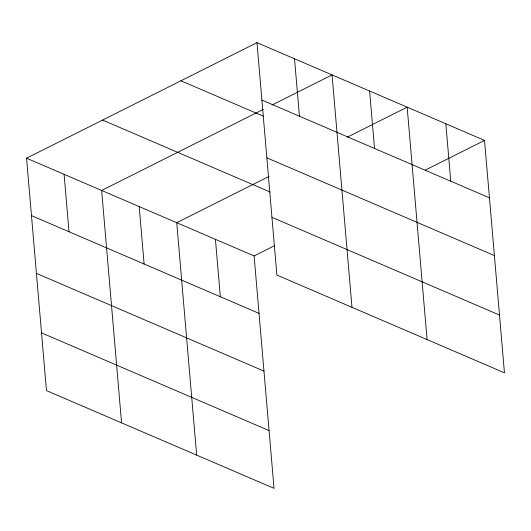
<?xml version="1.0" encoding="UTF-8"?>
<svg xmlns="http://www.w3.org/2000/svg" width="531" height="531" viewBox="0 0 531 531"><rect width="100%" height="100%" fill="white"/><g stroke="black" fill="none" stroke-linecap="round" stroke-linejoin="round"><path stroke-width="0.8" d="M26.55 158.198L254.103 255.935L274.029 488.347L46.476 390.604L26.55 158.198L256.971 42.653L484.524 140.396L504.45 372.802L276.897 275.065L256.971 42.653M263.336 109.373L101.647 190.45L121.566 422.862M272.111 104.972L332.061 74.911L351.987 307.323M269.038 176.418L176.737 222.701L196.662 455.113M347.201 137.224L407.158 107.162L427.083 339.575M254.103 255.935L274.58 245.667M425.304 170.093L484.524 140.396M261.896 100.087L489.449 197.824M180.932 80.785L263.535 116.262M266.841 157.833L494.401 255.57M102.589 120.066L270.219 192.069M271.945 217.325L499.498 315.062M31.475 215.626L259.028 313.363M36.427 273.372L263.98 371.109M41.524 332.864L269.078 430.601M445.841 123.776L450.766 181.21M369.609 91.033L374.534 148.468M294.519 58.782L299.438 116.216M215.42 239.315L220.345 296.749M139.188 206.579L144.113 264.007M64.098 174.321L69.023 231.755"/></g></svg>
